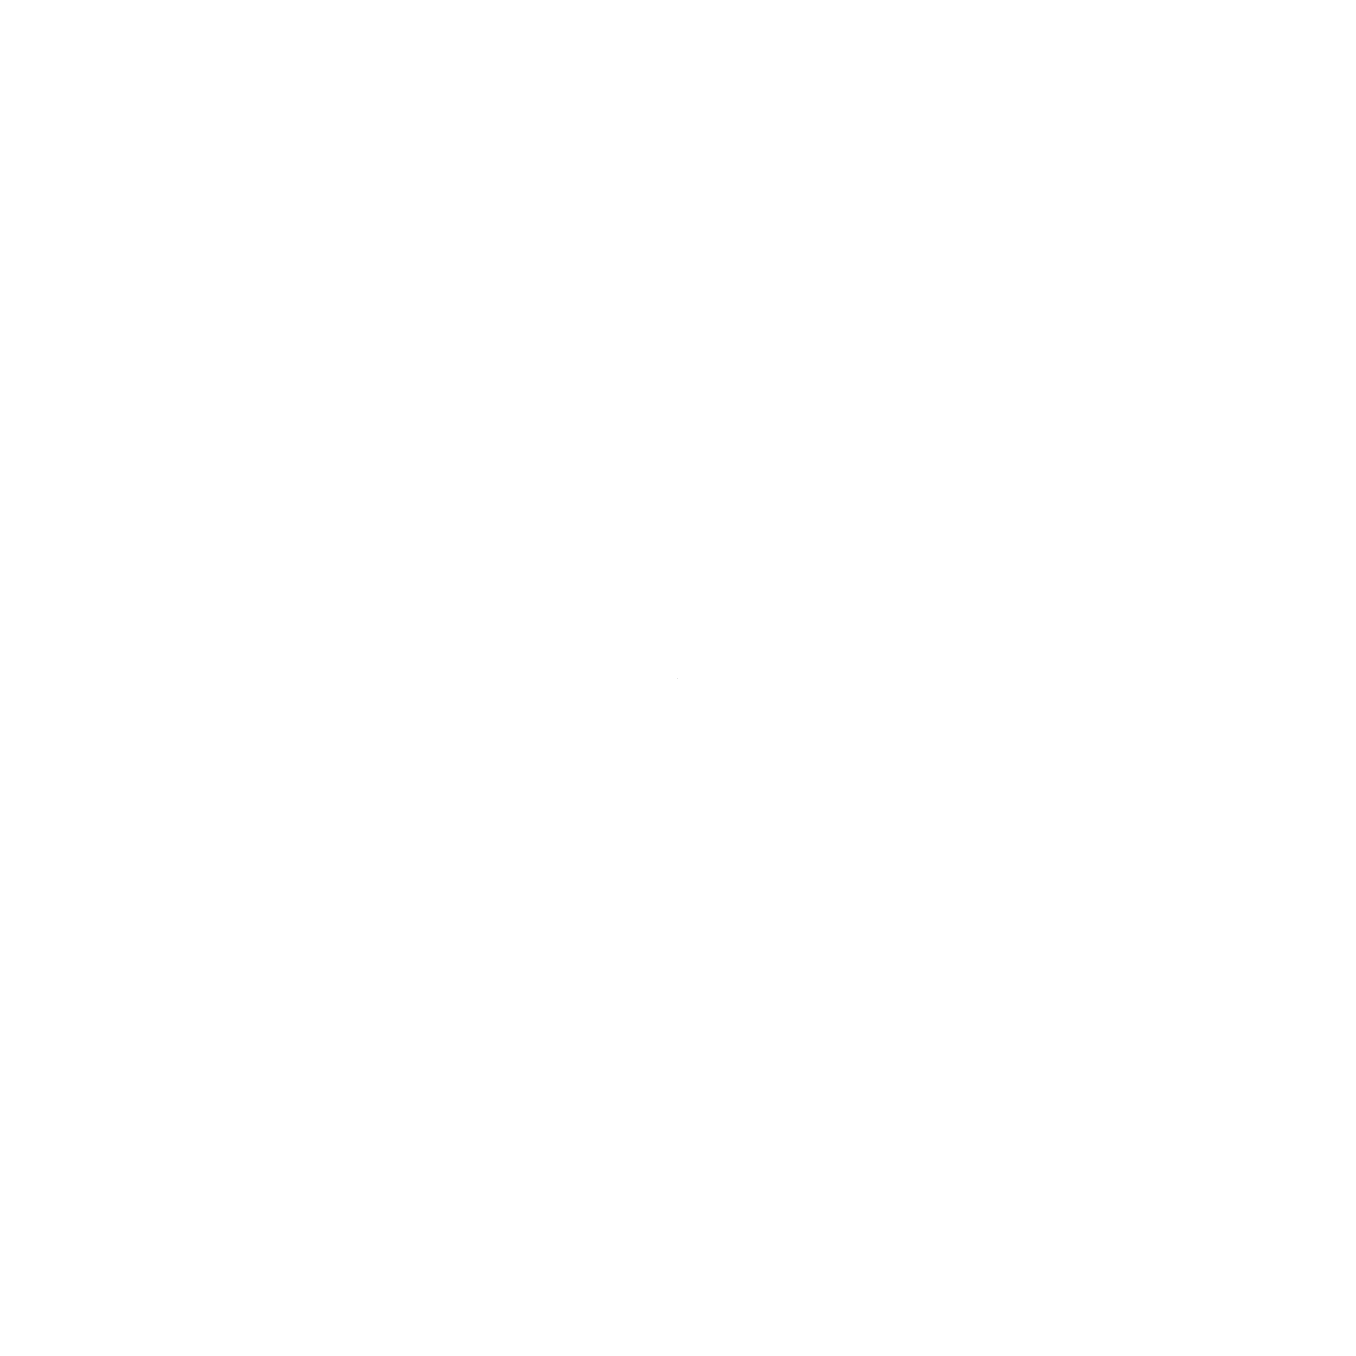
# Model space of a CAD drawing. Header units: millimetres. Extents: x 3.165975049 to 3.165975049, y 126.5022610415 to 126.5022610415.
import ezdxf

# ---------------------------------------------------------------- set-up
doc = ezdxf.new("R2010")
doc.units = ezdxf.units.MM
doc.layers.add('shape_1', color=2, linetype='Continuous')

msp = doc.modelspace()

# ---------------------------------------------------------------- linework, layer by layer
at = {"layer": 'shape_1'}
msp.add_line((3.165975049, 126.5022610415), (3.165975049, 126.5022610415), dxfattribs=at)

doc.saveas('drawing.dxf')
